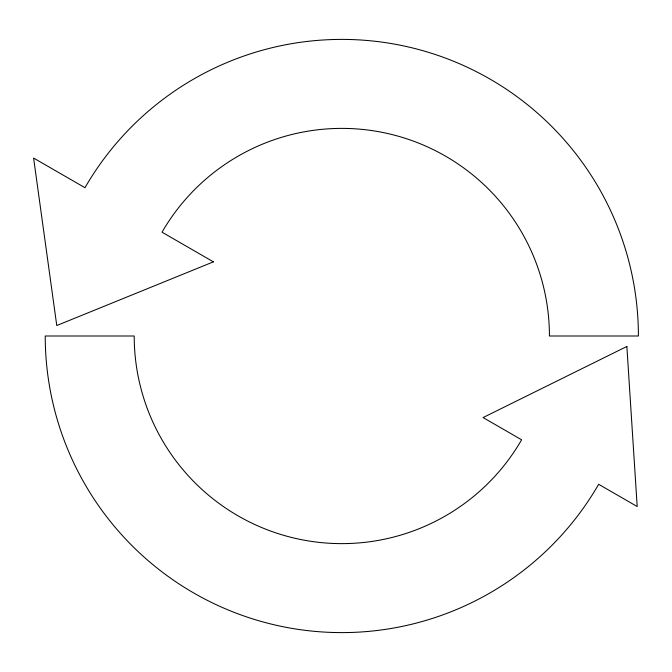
<?xml version="1.0" encoding="UTF-8"?>
<svg xmlns="http://www.w3.org/2000/svg" width="672" height="672" viewBox="0 0 672 672"><rect width="100%" height="100%" fill="white"/><g stroke="black" fill="none" stroke-linecap="round" stroke-linejoin="round"><path stroke-width="1.01" d="M626.867 346.466L483.084 417.564L521.615 439.807A207.606 207.606 0 0 1 134.207 336L45.234 336A296.579 296.579 0 0 0 598.668 484.294L637.19 506.537L626.867 346.466M213.394 261.853L56.767 325.534L33.6 158.054L84.966 187.706A296.579 296.579 0 0 1 638.4 336L549.427 336A207.606 207.606 0 0 0 162.028 232.193L213.394 261.853"/></g></svg>
